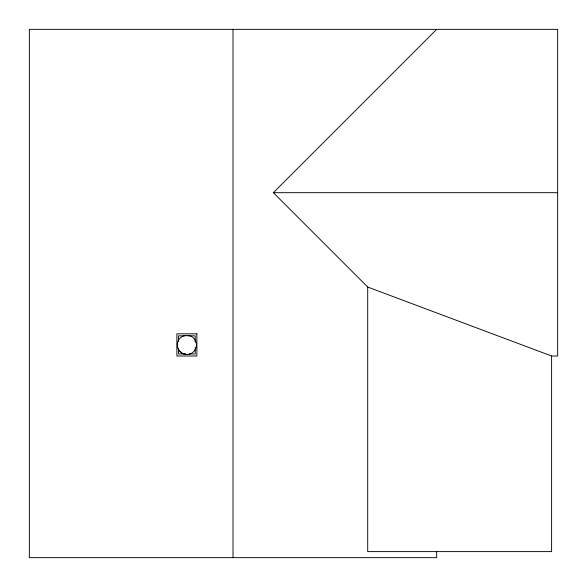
<?xml version="1.0" encoding="UTF-8"?>
<svg xmlns="http://www.w3.org/2000/svg" width="587" height="587" viewBox="0 0 587 587"><rect width="100%" height="100%" fill="white"/><g stroke="black" fill="none" stroke-linecap="round" stroke-linejoin="round"><path stroke-width="0.88" d="M436.662 551.296L436.662 557.65L29.35 557.65L29.35 29.35L557.65 29.35L557.65 356.008L551.604 356.008L367.704 287.05L273.337 192.683L436.662 29.35M273.337 192.683L557.65 192.683M185.565 335.845L178.565 335.845L178.565 341.289M187.319 335.845L195.2 335.845L195.2 342.199M185.565 353.99L178.565 353.99L178.565 348.546M189.073 353.99L195.2 353.99L195.2 347.643M186.879 354.511L182.087 353.227L178.573 349.713M551.604 356.008L551.604 551.604L367.704 551.604L367.704 287.05M233.01 29.35L233.01 557.65M196.88 333.827L176.885 333.827L176.885 356.008L196.88 356.008L196.88 333.827M182.087 353.227A9.597 9.597 0 0 0 196.476 344.921A9.597 9.597 0 0 0 182.087 336.608A9.597 9.597 0 0 0 182.087 353.227"/></g></svg>
